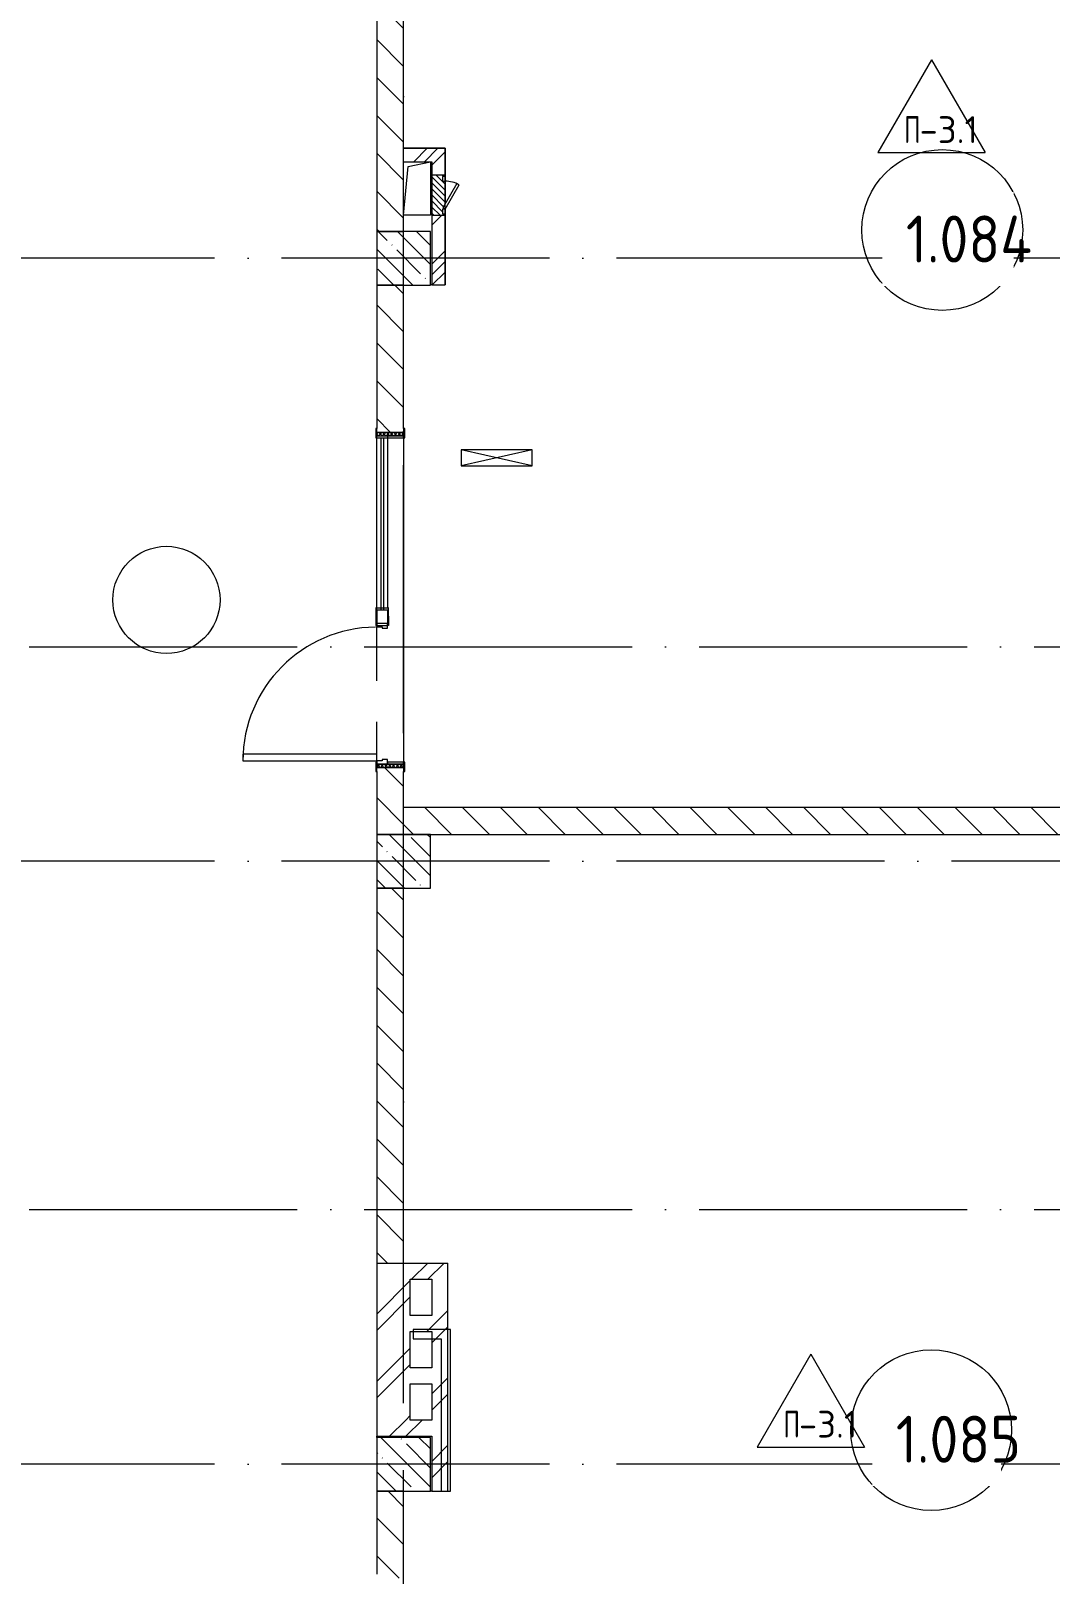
# Model space of a CAD drawing. Header units: millimetres. Extents: x -68946 to 288321, y -402657 to 324925.
# Drawn here: x 154756 to 162363, y 3305 to 14822 of the extents above; entities that cross this region are included whole.
import ezdxf

# ---------------------------------------------------------------- set-up
doc = ezdxf.new("R2010")
doc.units = ezdxf.units.MM
doc.linetypes.add('ADSK_Линия сетки', pattern=[2500, 2000, -250, 0, -250])
for name, color, linetype, lineweight in [('A-AREA-____-IDEN', 250, 'Continuous', 9), ('A-DETL-____-OTLN', 250, 'Continuous', 5), ('A-DETL-GENF-OTLN', 250, 'Continuous', 5), ('A-DOOR-____-IDEN', 31, 'Continuous', 9), ('A-DOOR-____-MCUT', 250, 'Continuous', 5), ('A-DOOR-____-OTLN', 250, 'Continuous', 5), ('A-DOOR-FRAM-MCUT', 31, 'Continuous', 5), ('A-DOOR-FRAM-OTLN', 31, 'Continuous', 5), ('A-DOOR-GLAZ-MCUT', 31, 'Continuous', 5), ('A-FLOR-____-IDEN', 11, 'Continuous', 9), ('A-FLOR-____-OTLN', 192, 'Continuous', 9), ('A-GENM-____-MCUT', 250, 'Continuous', 25), ('A-GENM-____-OTLN', 250, 'Continuous', 9), ('A-GLAZ-____-OTLN', 250, 'Continuous', 5), ('A-WALL-____-MCUT', 250, 'Continuous', 13), ('A-WALL-____-PATT', 250, 'Continuous', 13), ('I-WALL-____-OTLN', 250, 'Continuous', 9), ('S-COLS-____-MCUT', 250, 'Continuous', 25), ('S-COLS-____-OTLN', 250, 'Continuous', 9), ('S-GRID-____-OTLN', 250, 'Continuous', 9)]:
    doc.layers.add(name, color=color, linetype=linetype, lineweight=lineweight)
doc.styles.add('ISOCPEUR_1', font='isocpeur.ttf', dxfattribs={"width": 0.9, "height": 250})
doc.styles.add('ISOCPEUR_2', font='isocpeur.ttf', dxfattribs={"height": 160})
pattern_1 = [(135, (12287.91, -0.0006), (-141.42136, -141.42136), [])]
pattern_2 = [(45, (12287.9, -0.0006), (-251.4472, 251.4472), []), (45, (12287.9, 381), (-251.4472, 251.4472), [])]
pattern_3 = [(45, (12287.9, -0.0006), (-224.5064, 224.5064), []), (45, (12367.3, -0.0006), (0, 449.0128), []), (45, (12208.54, -0.0006), (0, 449.0128), [])]
pattern_4 = [(135, (12287.91, -0.0006), (-142.5612, -142.5612), []), (135, (12430.48, -0.0006), (-142.5612, -142.5612), [252.016, -50.403, 3.353, -47.05])]

# ---------------------------------------------------------------- blocks, each defined once
blk = doc.blocks.new('Дверь_СКБ_2Ст_Фрамуга2 - Н_ВВ-3_2500x2600h_Учебные помещения_Фрамуга слева-42054644-АР1_Маркировочный план 1 этажа С2и3')
at = {"layer": 'A-DOOR-____-OTLN'}
h = blk.add_hatch(dxfattribs=at)
h.set_pattern_fill('FP_8', color=256, style=0, pattern_type=2)
h.set_pattern_definition([(135, (1051.41, 164.685), (-14.1421, -14.1421), []), (225, (1051.41, 164.685), (14.1421, -14.1421), [])])
h.paths.add_polyline_path([(1237.5, -86.6), (1237.5, -100), (1262.5, -100), (1262.5, 100), (1237.5, 100)])
at = {"layer": 'A-DOOR-FRAM-OTLN'}
h = blk.add_hatch(dxfattribs=at)
h.set_pattern_fill('FP_9', color=256, style=0, pattern_type=2)
h.set_pattern_definition([(45, (-1071.384, 164.685), (-14.1421, 14.1421), []), (135, (-1071.384, 164.685), (-14.1421, -14.1421), [])])
h.paths.add_polyline_path([(-1237.5, 100), (-1237.5, -100), (-1212.5, -100), (-1212.5, 100), (-1228.7, 100)])
at = {"layer": 'A-DOOR-____-MCUT'}
for p, q in [((-1187.5, 1100), (-1187.5, 100)), ((-1137.5, 1100), (-1187.5, 1100)), ((-1137.5, 100), (-1137.5, 1100)), ((-1187.5, 100), (-1137.5, 100))]:
    blk.add_line(p, q, dxfattribs=at)
at = {"layer": 'A-DOOR-FRAM-MCUT'}
for p, q in [((-1197.5, 108), (-1267.5, 108)), ((-1267.5, 108), (-1267.5, 100)), ((-1267.5, 100), (-1197.5, 100)), ((-1212.5, 100), (-1237.5, 100)), ((-1237.5, 100), (-1237.5, -100)), ((-1187.5, 100), (-1212.5, 100)), ((-1212.5, 100), (-1212.5, 20)), ((-1212.5, -100), (-1212.5, 100)), ((-1212.5, 20), (-1177.5, 20)), ((-1197.5, 20), (-1212.5, 20)), ((-1212.5, 20), (-1212.5, -100)), ((-1197.5, 100), (-1197.5, 108)), ((-1197.5, -100), (-1197.5, 20)), ((-1187.5, 60), (-1187.5, 100)), ((-1177.5, 60), (-1187.5, 60)), ((-1177.5, 20), (-1177.5, 60)), ((-187.5, 60), (-197.5, 60)), ((-197.5, 60), (-197.5, 20)), ((-197.5, 20), (-162.5, 20)), ((-187.5, 100), (-187.5, 60)), ((-162.5, 100), (-187.5, 100)), ((-177.5, 108), (-177.5, 100)), ((-107.5, 108), (-177.5, 108)), ((-177.5, 100), (-177.5, 20)), ((-177.5, 12), (-177.5, 20)), ((-107.5, 12), (-177.5, 12)), ((-62.5, 100), (-162.5, 100)), ((-162.5, 20), (-162.5, 100)), ((-162.5, 20), (-162.5, 100)), ((-62.5, 20), (-162.5, 20)), ((-117.5, 108), (-117.5, 100)), ((-47.5, 108), (-117.5, 108)), ((-117.5, 20), (-117.5, 12)), ((-117.5, 12), (-47.5, 12)), ((-107.5, 100), (-107.5, 108)), ((-107.5, 20), (-107.5, 12)), ((-62.5, 100), (-62.5, 20)), ((-47.5, 100), (-47.5, 108)), ((-47.5, 100), (-47.5, 20)), ((-47.5, 100), (1237.5, 100)), ((-47.5, 12), (-47.5, 20)), ((1237.5, 20), (-47.5, 20)), ((1292.5, 108), (1222.5, 108)), ((1222.5, 108), (1222.5, 100)), ((1222.5, 100), (1222.5, 20)), ((1222.5, 100), (1292.5, 100)), ((1237.5, 20), (1222.5, 20)), ((1222.5, 20), (1222.5, -100)), ((1237.5, 100), (1237.5, 20)), ((1262.5, 100), (1237.5, 100)), ((1237.5, 100), (1237.5, -100)), ((1237.5, -100), (1237.5, 20)), ((1262.5, -100), (1262.5, 100)), ((1292.5, 100), (1292.5, 108)), ((-1197.5, -100), (-1267.5, -100)), ((-1267.5, -100), (-1267.5, -108)), ((-1267.5, -108), (-1197.5, -108)), ((-1237.5, -100), (-1212.5, -100)), ((-1212.5, -100), (-1197.5, -100)), ((-1197.5, -108), (-1197.5, -100)), ((1222.5, -100), (1237.5, -100)), ((1292.5, -100), (1222.5, -100)), ((1222.5, -100), (1222.5, -108)), ((1222.5, -108), (1292.5, -108)), ((1237.5, -100), (1262.5, -100)), ((1292.5, -108), (1292.5, -100))]:
    blk.add_line(p, q, dxfattribs=at)
at = {"layer": 'A-DOOR-GLAZ-MCUT'}
for p, q in [((1222.5, 70), (-62.5, 70)), ((1222.5, 50), (-62.5, 50))]:
    blk.add_line(p, q, dxfattribs=at)
blk = doc.blocks.new('_Wn_-As_OpeningMEP_wall__Rectangular - _Wn_-As_OpeningMEP_wall__Rectangular-32769711-АР1_Маркировочный план 1 этажа С2и3')
at = {"layer": 'A-DETL-GENF-OTLN', "lineweight": 5}
for p, q in [((265, -60), (-265, 60)), ((265, 60), (-265, -60)), ((-265, 60), (-265, -60)), ((265, 60), (-265, 60)), ((-265, 60), (-265, -60)), ((265, -60), (265, 60)), ((265, -60), (265, 60)), ((-265, -60), (265, -60))]:
    blk.add_line(p, q, dxfattribs=at)
blk = doc.blocks.new('_Wn_-As_OpeningMEP_floor__Rectangular - _Wn_-As_OpeningMEP_floor__Rectangular-34705337-АР1_Маркировочный план 1 этажа С2и3')
at = {"layer": 'A-DETL-GENF-OTLN', "lineweight": 5}
for p, q in [((-65, 215), (100, 250)), ((-100, -150), (-65, 215))]:
    blk.add_line(p, q, dxfattribs=at)
blk = doc.blocks.new('АР_Люк - ЛРС_ВК_300х400_внутренний_RAL 9003-42726780-АР1_Маркировочный план 1 этажа С2и3')
at = {"layer": 'A-DOOR-____-OTLN'}
h = blk.add_hatch(dxfattribs=at)
h.set_pattern_fill('FP_148', color=256, style=0, pattern_type=2)
h.set_pattern_definition([(45, (125, 0), (-22.6274, 22.6274), [])])
h.paths.add_polyline_path([(93, -50), (275, -50), (275, 50), (265, 50), (265, 30), (230, 30), (230, 50), (220, 33), (190, 50), (20, 50), (20, 30), (-15, 30), (-15, 50), (-25, 50), (-25, -50), (38, -50)])
at = {"layer": 'A-DETL-GENF-OTLN', "lineweight": 5}
for p, q in [((275, 50), (-25, 50)), ((-25, 50), (-25, -50)), ((275, -50), (275, 50)), ((-25, -50), (275, -50))]:
    blk.add_line(p, q, dxfattribs=at)
at = {"layer": 'A-DOOR-____-MCUT', "lineweight": 5}
for p, q in [((48, 155), (38, 138)), ((38, 138), (220, 33)), ((230, 50), (48, 155)), ((20, 50), (-15, 50)), ((-15, 50), (-15, 30)), ((-15, 30), (20, 30)), ((20, 30), (20, 50)), ((220, 33), (230, 50)), ((265, 50), (230, 50)), ((230, 50), (230, 30)), ((230, 30), (265, 30)), ((265, 30), (265, 50))]:
    blk.add_line(p, q, dxfattribs=at)
blk.add_arc((230, 50), 210, 150, 180, dxfattribs=at)
at = {"layer": 'A-DOOR-____-OTLN'}
blk.add_line((230, 50), (48, 155), dxfattribs=at)
blk = doc.blocks.new('ASML_АР_Отделка Люка - ВО Отделка люков_Грунтовка 0_Шпатлевка 0_Окраска 0_0-42467640-АР1_Маркировочный план 1 этажа С2и3')
at = {"layer": 'A-GENM-____-MCUT', "lineweight": 5}
for p, q in [((-140, 3), (-150, 3)), ((-150, 3), (-150, 0)), ((65, 3), (-105, 3)), ((150, 3), (140, 3)), ((150, 0), (150, 3)), ((-150, 0), (-140, 0)), ((-105, 0), (70, 0)), ((103, 0), (105, 0)), ((140, 0), (150, 0))]:
    blk.add_line(p, q, dxfattribs=at)
blk = doc.blocks.new('AAR_СКБ_Марка_Помещения_мал - Номер-28977439-АР1_Маркировочный план 1 этажа С2и3')
at = {"layer": 'A-AREA-____-IDEN'}
blk.add_circle((-0.028, 0), 3, dxfattribs=at)
blk = doc.blocks.new('AAR_СКБ_Марка_Перекрытия - Марка пола-17325028-АР1_Маркировочный план 1 этажа С2и3')
at = {"layer": 'A-FLOR-____-IDEN'}
for p, q in [((0, 6.93), (-4, 0)), ((0, 6.93), (4, 0)), ((-4, 0), (4, 0))]:
    blk.add_line(p, q, dxfattribs=at)
blk = doc.blocks.new('ADSK_Марка_Дверь - Типоразмер_ADSK_Марка-30565456-АР1_Маркировочный план 1 этажа С2и3')
at = {"layer": 'A-DOOR-____-IDEN'}
blk.add_circle((0, 0), 4, dxfattribs=at)

msp = doc.modelspace()

# ---------------------------------------------------------------- hatches: boundary and pattern name
at = {"layer": 'A-WALL-____-PATT', "lineweight": 15, "true_color": 0x000000}
h = msp.add_hatch(dxfattribs=at)
h.set_pattern_fill('FP_2', color=18, style=0, pattern_type=2)
h.set_pattern_definition(pattern_1)
h.paths.add_polyline_path([(157537.8919, 5625), (157537.8919, 8425), (157337.8919, 8425), (157337.8919, 5625)])
h.paths.add_polyline_path([(157537.8919, 8825), (157537.8919, 9324.9997), (157337.8919, 9325), (157337.8919, 8825)])
h.paths.add_polyline_path([(157337.8919, 11825), (157537.8919, 11825), (157537.8919, 12925), (157337.8919, 12925), (157337.8919, 11855)])
h.paths.add_polyline_path([(157351.2002, 13325), (157537.8919, 13325), (157537.8919, 16125), (157337.8919, 16125), (157337.8919, 13325)])
h = msp.add_hatch(dxfattribs=at)
h.set_pattern_fill('FP_5', color=18, style=0, pattern_type=2)
h.set_pattern_definition(pattern_3)
h.paths.add_polyline_path([(157537.8919, 13845.2387), (157847.8919, 13845.2387), (157847.8919, 13945.2387), (157537.8919, 13945.2387), (157537.8919, 13850.819)])
h = msp.add_hatch(dxfattribs=at)
h.set_pattern_fill('FP_5', color=18, style=0, pattern_type=2)
h.set_pattern_definition(pattern_3)
h.paths.add_polyline_path([(157747.8919, 12925.2387), (157847.8919, 12925.2387), (157847.8919, 13445.2387), (157747.8919, 13445.0705), (157747.8919, 13325)])
h.paths.add_polyline_path([(157844.8919, 13745.2387), (157847.8919, 13745.2387), (157847.8919, 13845.2387), (157747.8919, 13844.9597), (157747.8919, 13745.2387)])
h = msp.add_hatch(dxfattribs=at)
h.set_pattern_fill('FP_2', color=18, style=0, pattern_type=2)
h.set_pattern_definition(pattern_1)
h.paths.add_polyline_path([(164865.9566, 8825.004), (165037.8919, 8825.004), (165037.8706, 9025.004), (157537.8919, 9025.004), (157537.8919, 8825.004), (164852.8931, 8825.004)])
h = msp.add_hatch(dxfattribs=at)
h.set_pattern_fill('FP_4', color=18, style=0, pattern_type=2)
h.set_pattern_definition(pattern_2)
h.paths.add_polyline_path([(157716.34, 5505), (157867.8919, 5505), (157867.8919, 5625), (157337.8919, 5625), (157337.8919, 5505), (157587.8919, 5505)])
h = msp.add_hatch(dxfattribs=at)
h.set_pattern_fill('FP_4', color=18, style=0, pattern_type=2)
h.set_pattern_definition(pattern_2)
h.paths.add_polyline_path([(157537.8919, 4455), (157587.8919, 4455), (157587.8919, 5505), (157337.8919, 5505), (157337.8919, 4455)])
h = msp.add_hatch(dxfattribs=at)
h.set_pattern_fill('FP_4', color=18, style=0, pattern_type=2)
h.set_pattern_definition(pattern_2)
h.paths.add_polyline_path([(157817.9138, 3925), (157867.8919, 3925), (157867.8919, 5505), (157747.8919, 5505), (157747.8919, 3925)])
h = msp.add_hatch(dxfattribs=at)
h.set_pattern_fill('FP_4', color=18, style=0, pattern_type=2)
h.set_pattern_definition(pattern_2)
h.paths.add_polyline_path([(157716.34, 5115), (157747.8919, 5115), (157747.8919, 5235), (157587.8919, 5235), (157587.8919, 5115), (157652.9138, 5115)])
h = msp.add_hatch(dxfattribs=at)
h.set_pattern_fill('FP_4', color=18, style=0, pattern_type=2)
h.set_pattern_definition(pattern_2)
h.paths.add_polyline_path([(157737.8919, 4335), (157747.8919, 4335), (157747.8919, 4455), (157337.8919, 4455), (157337.8919, 4335), (157716.34, 4335)])
h = msp.add_hatch(dxfattribs=at)
h.set_pattern_fill('FP_2', color=18, style=0, pattern_type=2)
h.set_pattern_definition(pattern_1)
h.paths.add_polyline_path([(157537.8919, 225), (157537.8919, 774.9994), (157337.8919, 774.9994), (157337.8919, 225)])
h.paths.add_polyline_path([(157337.8919, 3274.9994), (157537.8919, 3274.9994), (157537.8919, 3925), (157337.8919, 3925), (157337.8919, 3304.9994)])
at = {"layer": 'S-COLS-____-OTLN', "lineweight": 5, "true_color": 0x000000}
h = msp.add_hatch(dxfattribs=at)
h.set_pattern_fill('FP_1', color=18, style=0, pattern_type=2)
h.set_pattern_definition(pattern_4)
h.paths.add_polyline_path([(157716.34, 12925), (157737.8919, 12925.2387), (157737.8919, 13325), (157337.8919, 13325), (157337.8919, 12925), (157537.9148, 12925)])
h = msp.add_hatch(dxfattribs=at)
h.set_pattern_fill('FP_1', color=18, style=0, pattern_type=2)
h.set_pattern_definition(pattern_4)
h.paths.add_polyline_path([(157537.8919, 8425), (157737.8919, 8425), (157737.8919, 8825), (157337.8919, 8825), (157337.8919, 8425)])
h = msp.add_hatch(dxfattribs=at)
h.set_pattern_fill('FP_1', color=18, style=0, pattern_type=2)
h.set_pattern_definition(pattern_4)
h.paths.add_polyline_path([(157716.34, 3925), (157737.8919, 3925), (157737.8919, 4325), (157337.8919, 4325), (157337.8919, 3925), (157587.8919, 3925)])

# ---------------------------------------------------------------- linework, layer by layer
at = {"layer": 'A-DETL-____-OTLN', "color": 18, "true_color": 0x000000}
for p, q in [((157887.9138, 5130), (157607.9138, 5130)), ((157607.9138, 5130), (157607.9138, 5060)), ((157887.9138, 3925), (157887.9138, 5130)), ((157607.9138, 5060), (157817.9138, 5060)), ((157817.9138, 5060), (157817.9138, 3925)), ((157817.9138, 3925), (157887.9138, 3925))]:
    msp.add_line(p, q, dxfattribs=at)
msp.add_arc((157337.8872, 9371.9333), 1000, 90.57296735, 179.82429283, dxfattribs=at)
at = {"layer": 'A-FLOR-____-OTLN', "color": 18, "lineweight": 5, "true_color": 0x000000}
for p, q in [((157537.9148, 13946.2387), (157848.8919, 13946.2387)), ((157848.8919, 13946.2387), (157848.8919, 13531.9707)), ((157737.8919, 13845.2387), (157737.8919, 13445.2387)), ((157848.8919, 13491.9707), (157848.8919, 12925.2387)), ((157737.8919, 13445.2387), (157537.8919, 13445.2387)), ((157747.8919, 12925.2387), (157737.8919, 12925.2387)), ((157337.8919, 10400), (157337.8919, 11785)), ((157337.8919, 9972.4514), (157337.8919, 10375)), ((157337.8919, 9425), (157337.8919, 9665.9917)), ((157337.8919, 4325), (157337.8919, 4335)), ((157747.8919, 3925), (157737.8919, 3925))]:
    msp.add_line(p, q, dxfattribs=at)
at = {"layer": 'A-WALL-____-MCUT', "color": 18, "lineweight": 15, "true_color": 0x000000}
for p, q in [((157337.8919, 16125), (157337.8919, 13325)), ((157537.8919, 13325), (157537.8919, 16125)), ((157847.8919, 13945.2387), (157537.8919, 13945.2387)), ((157847.8919, 13745.2387), (157847.8919, 13945.2387)), ((157537.8919, 13845.2387), (157747.8919, 13845.2387)), ((157747.8919, 13845.2387), (157747.8919, 12925.2387)), ((157847.8919, 12925.2387), (157847.8919, 13445.2387)), ((157337.8919, 13325), (157537.8919, 13325)), ((157337.8919, 12925), (157337.8919, 11855)), ((157537.8919, 12925), (157337.8919, 12925)), ((157537.8919, 11855), (157537.8919, 12925)), ((157747.8919, 12925.2387), (157847.8919, 12925.2387)), ((157337.8919, 9295), (157337.8919, 8825)), ((157537.8919, 9025.004), (157537.8919, 9295)), ((165037.8919, 9025.004), (157537.8919, 9025.004)), ((157337.8919, 8825), (157537.8919, 8825)), ((157537.8919, 8825.004), (165037.8919, 8825.004)), ((157337.8919, 8425), (157337.8919, 4335)), ((157537.8919, 8425), (157337.8919, 8425)), ((157537.8919, 5625), (157537.8919, 8425)), ((157337.8919, 5625), (157867.8919, 5625)), ((157867.8919, 3925), (157867.8919, 5625)), ((157587.8919, 5235), (157587.8919, 5505)), ((157587.8919, 5505), (157747.8919, 5505)), ((157747.8919, 5505), (157747.8919, 5235)), ((157747.8919, 5235), (157587.8919, 5235)), ((157587.8919, 4845), (157587.8919, 5115)), ((157587.8919, 5115), (157747.8919, 5115)), ((157747.8919, 5115), (157747.8919, 4845)), ((157747.8919, 4845), (157587.8919, 4845)), ((157587.8919, 4455), (157587.8919, 4725)), ((157587.8919, 4725), (157747.8919, 4725)), ((157747.8919, 4725), (157747.8919, 4455)), ((157747.8919, 4455), (157587.8919, 4455)), ((157337.8919, 4335), (157747.8919, 4335)), ((157747.8919, 4335), (157747.8919, 3925)), ((157337.8919, 3925), (157337.8919, 3304.9994)), ((157537.8919, 3925), (157337.8919, 3925)), ((157537.8919, 3304.9994), (157537.8919, 3925)), ((157747.8919, 3925), (157867.8919, 3925))]:
    msp.add_line(p, q, dxfattribs=at)
at = {"layer": 'I-WALL-____-OTLN', "color": 18, "lineweight": 15, "true_color": 0x000000}
msp.add_line((157537.8919, 11785), (157537.8919, 9365), dxfattribs=at)
at = {"layer": 'S-COLS-____-MCUT', "color": 18, "lineweight": 5, "true_color": 0x000000}
for p, q in [((157337.8919, 13325), (157337.8919, 12925)), ((157737.8919, 13325), (157537.8919, 13325)), ((157737.8919, 12925), (157737.8919, 13325)), ((157537.8919, 12925), (157737.8919, 12925)), ((157337.8919, 8825), (157337.8919, 8425)), ((157737.8919, 8825), (157537.8919, 8825)), ((157737.8919, 8425), (157737.8919, 8825)), ((157537.8919, 8425), (157737.8919, 8425)), ((157737.8919, 4325), (157337.8919, 4325)), ((157337.8919, 4325), (157337.8919, 3925)), ((157737.8919, 3925), (157737.8919, 4325)), ((157537.8919, 3925), (157737.8919, 3925))]:
    msp.add_line(p, q, dxfattribs=at)
at = {"layer": 'S-COLS-____-OTLN', "color": 18, "lineweight": 5, "true_color": 0x000000}
for p, q in [((157537.8919, 13325), (157337.8919, 13325)), ((157337.8919, 12925), (157537.8919, 12925)), ((157537.8919, 8825), (157337.8919, 8825)), ((157337.8919, 8425), (157537.8919, 8425)), ((157337.8919, 3925), (157537.8919, 3925))]:
    msp.add_line(p, q, dxfattribs=at)
at = {"layer": 'S-GRID-____-OTLN', "color": 18, "linetype": 'ADSK_Линия сетки', "true_color": 0x000000}
for p, q in [((157537.9138, -2919.5356), (157537.9138, 61063.6538)), ((168626.8279, 13125), (111607.9138, 13125)), ((77240.3519, 10225), (168626.8279, 10225)), ((168626.8279, 8625), (111607.9138, 8625)), ((77240.3519, 6025), (168626.8279, 6025)), ((168626.8279, 4125), (111607.9138, 4125))]:
    msp.add_line(p, q, dxfattribs=at)

# ---------------------------------------------------------------- block references
at = {"layer": 'A-AREA-____-IDEN', "color": 18, "true_color": 0x000000, "xscale": 200, "yscale": 200, "zscale": 99.99999999999993}
for p in [(161563.8301, 13335.551), (161481.052, 4379.2111)]:
    msp.add_blockref('AAR_СКБ_Марка_Помещения_мал - Номер-28977439-АР1_Маркировочный план 1 этажа С2и3', p, dxfattribs=at)
at = {"layer": 'A-DOOR-____-IDEN', "color": 18, "true_color": 0x000000, "xscale": 99.99999999999993, "yscale": 99.99999999999993, "zscale": 99.99999999999993}
msp.add_blockref('ADSK_Марка_Дверь - Типоразмер_ADSK_Марка-30565456-АР1_Маркировочный план 1 этажа С2и3', (155767.8919, 10575), dxfattribs=at)
at = {"layer": 'A-DOOR-____-OTLN', "color": 18, "true_color": 0x000000}
for name, p, rotation in [('АР_Люк - ЛРС_ВК_300х400_внутренний_RAL 9003-42726780-АР1_Маркировочный план 1 этажа С2и3', (157797.8919, 13720.2387), 269.9999999999996), ('Дверь_СКБ_2Ст_Фрамуга2 - Н_ВВ-3_2500x2600h_Учебные помещения_Фрамуга слева-42054644-АР1_Маркировочный план 1 этажа С2и3', (157437.8919, 10562.5), 89.99999999999991)]:
    msp.add_blockref(name, p, dxfattribs=dict(at, rotation=rotation))
at = {"layer": 'A-FLOR-____-IDEN', "color": 18, "true_color": 0x000000, "xscale": 99.99999999999993, "yscale": 99.99999999999993, "zscale": 99.99999999999993}
for p in [(161477.7612, 13913.1856), (160577.6758, 4252.5465)]:
    msp.add_blockref('AAR_СКБ_Марка_Перекрытия - Марка пола-17325028-АР1_Маркировочный план 1 этажа С2и3', p, dxfattribs=at)
at = {"layer": 'A-GENM-____-OTLN', "color": 18, "lineweight": 5, "true_color": 0x000000, "rotation": 269.9999999999996}
msp.add_blockref('ASML_АР_Отделка Люка - ВО Отделка люков_Грунтовка 0_Шпатлевка 0_Окраска 0_0-42467640-АР1_Маркировочный план 1 этажа С2и3', (157844.8919, 13595.2387), dxfattribs=at)
at = {"layer": 'A-GLAZ-____-OTLN', "color": 18, "true_color": 0x000000}
for name, p in [('_Wn_-As_OpeningMEP_floor__Rectangular - _Wn_-As_OpeningMEP_floor__Rectangular-34705337-АР1_Маркировочный план 1 этажа С2и3', (157637.8919, 13595.2387)), ('_Wn_-As_OpeningMEP_wall__Rectangular - _Wn_-As_OpeningMEP_wall__Rectangular-32769711-АР1_Маркировочный план 1 этажа С2и3', (158232.9138, 11635.0006))]:
    msp.add_blockref(name, p, dxfattribs=at)

# ---------------------------------------------------------------- texts
at = {"layer": 'A-FLOR-____-IDEN', "color": 18, "true_color": 0x000000, "char_height": 200, "attachment_point": 1, "style": 'ISOCPEUR_2'}
for s, insert, width in [('\\fISOCPEUR|b0|i0|c204|p34|;\\W.7;П', (161272.5263, 14184.5714), 140.295312), ('-3.1', (161388.2815, 14184.5714), 381.60325), ('\\fISOCPEUR|b0|i0|c204|p34|;\\W.7;П', (160372.4409, 4523.9323), 140.295312), ('-3.1', (160488.1961, 4523.9323), 381.60325)]:
    msp.add_mtext(s, dxfattribs=dict(at, insert=insert, width=width))

# ---------------------------------------------------------------- next in the draw order: texts
at = {"layer": 'A-AREA-____-IDEN', "color": 18, "true_color": 0x000000, "char_height": 350, "attachment_point": 1, "style": 'ISOCPEUR_1', "bg_fill": 3, "box_fill_scale": 1.5, "bg_fill_color": 256, "bg_fill_transparency": 0}
for s, insert, width in [('1.084', (161286.3297, 13443.0366), 628.523), ('1.085', (161211.5516, 4486.6966), 609.2825)]:
    msp.add_mtext(s, dxfattribs=dict(at, insert=insert, width=width))

doc.saveas('drawing.dxf')
